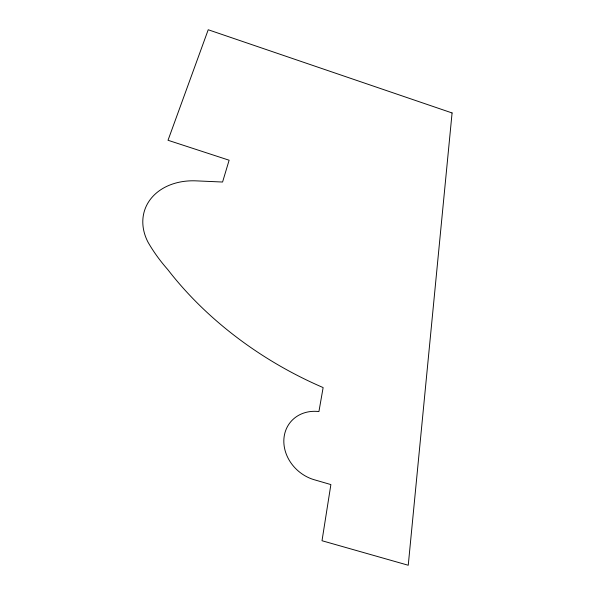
<?xml version="1.0" encoding="UTF-8"?>
<svg xmlns="http://www.w3.org/2000/svg" width="595" height="595" viewBox="0 0 595 595"><rect width="100%" height="100%" fill="white"/><g stroke="black" fill="none" stroke-linecap="round" stroke-linejoin="round"><path stroke-width="0.89" d="M452.081 112.953L408.252 565.25L322.014 540.736L330.88 484.583L313.223 479.444A38.08 32.785 39.5 0 1 283.941 438.47A38.08 32.785 39.5 0 1 318.927 411.562L323.137 387.568A289.423 201.251 28.3 0 1 167.731 269.52A164.071 121.737 24 0 1 148.103 242.336A60.601 46.968 18.6 0 1 196.871 180.895L222.575 182.033L229.12 160.219L168.021 140.271L208.22 29.75L452.081 112.953"/></g></svg>
